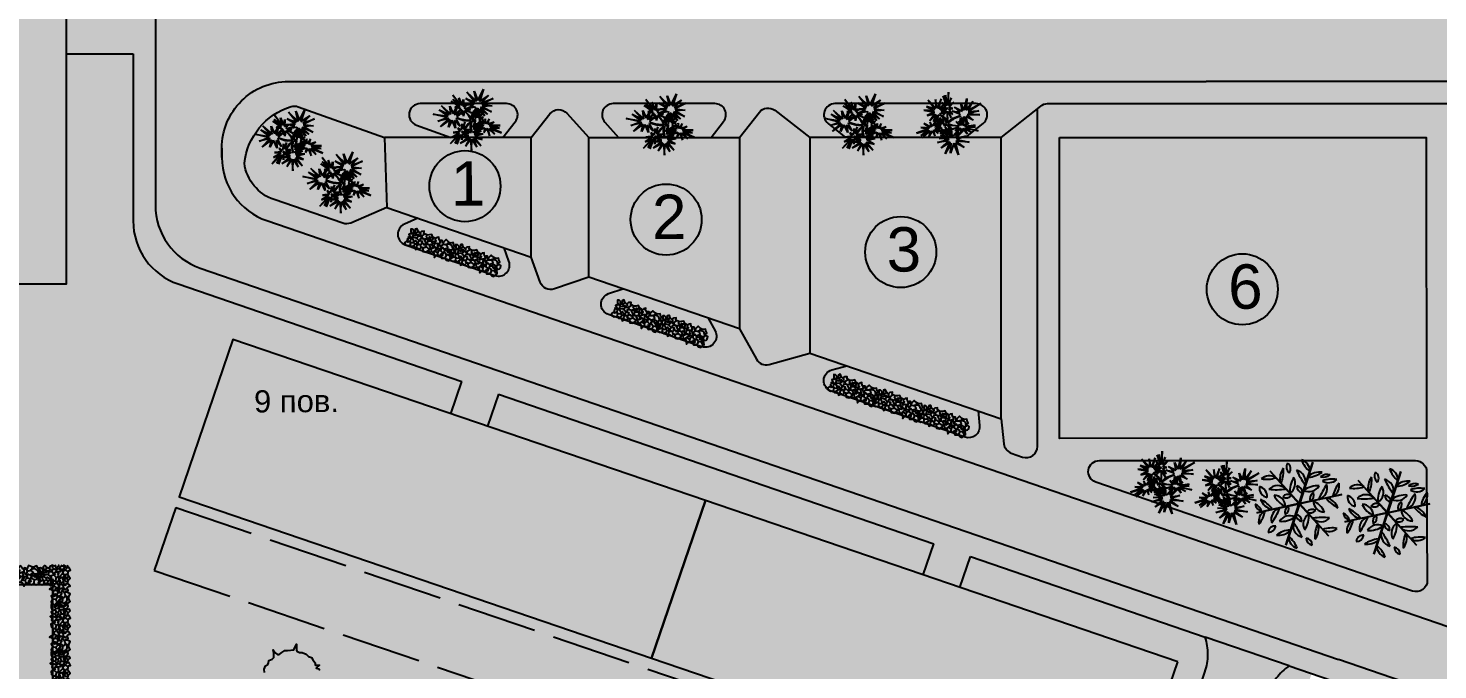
# Model space of a CAD drawing. Header units: millimetres. Extents: x 3866 to 35600, y -8896 to 9491.
# Drawn here: x 33071 to 33134.6, y -6693.5 to -6664.6 of the extents above; entities that cross this region are included whole.
import ezdxf

# ---------------------------------------------------------------- set-up
doc = ezdxf.new("R2010")
doc.units = ezdxf.units.MM
doc.linetypes.add('ACAD_ISO02W100', pattern=[15, 12, -3])
for name, color, linetype in [('A绿-TXT', 252, 'Continuous'), ('Trees', 92, 'Continuous'), ('благоустрый', 7, 'Continuous'), ('будівлі', 7, 'Continuous'), ('ВДМ', 7, 'Continuous'), ('КУЩІ', 108, 'Continuous'), ('майданчики заливка', 7, 'Continuous'), ('інсоляція', 180, 'Continuous')]:
    doc.layers.add(name, color=color, linetype=linetype)
doc.styles.add('ATTR', font='romans.shx', dxfattribs={"width": 0.8, "height": 0.470416})
doc.styles.get("Standard").update_dxf_attribs({"font": 'arial.ttf'})

# ---------------------------------------------------------------- blocks, each defined once
blk = doc.blocks.new('Ground 1')
for points in [[(2.39, 10.76), (0.85, 11.61), (-0.58, 11.47), (-1.35, 10.06), (-1.13, 9.21), (-1.9, 9.21), (-0.69, 6.67), (-2.12, 5.82), (-2.45, 4.84), (-2.23, 3.43), (-0.69, 3), (-0.47, 3.57), (0.3, 2.58), (-0.91, 1.59), (-0.25, 1.17), (0.85, -0.38), (2.39, 0.46), (3.82, 0.32), (5.8, -0.52), (6.46, 0.75), (6.79, 1.73), (6.68, 2.72), (7.34, 2.01), (7.89, 0.89), (8.88, 1.31), (8.99, 1.73), (9.65, 1.31), (10.42, 0.32), (10.64, -0.38), (11.75, 0.32), (12.19, 1.17), (14.17, 0.89), (15.49, -0.38), (16.7, 0.46), (18.13, 1.03), (18.24, 1.03), (20.33, 0.75), (20.66, -0.52), (22.2, 0.18), (22.75, 1.45), (24.29, 0.75), (25.28, -0.38), (25.83, -0.24), (26.38, 0.32), (25.94, 2.01), (28.14, 0.89), (29.13, 1.17), (28.58, 2.72), (27.81, 3.57), (29.13, 4.84), (27.37, 6.25), (28.91, 6.53), (28.36, 6.81), (28.91, 7.94), (28.25, 8.22), (29.68, 10.48), (29.02, 11.61), (27.37, 11.75), (25.28, 10.76), (24.62, 11.61), (22.75, 10.9), (21.76, 12.31), (20.55, 10.9), (19.45, 11.33), (18.46, 9.35), (17.91, 9.35), (16.81, 11.75), (14.94, 11.47), (13.84, 9.91), (13.29, 10.48), (12.63, 10.76), (12.19, 10.34), (11.86, 9.77), (10.09, 10.06), (8.66, 12.59), (8.66, 11.75), (7.23, 10.2), (6.13, 10.76), (5.58, 10.06), (4.37, 11.61)], [(23.41, 9.13), (22, 8.55), (22.22, 7.97), (23.69, 6.88), (24.48, 8.18)], [(8.67, 7.82), (8.95, 6.95), (8.84, 6.08), (9.4, 6.01), (9.8, 6.59), (9.63, 7.46)], [(12.62, 7.75), (11.66, 7.53), (11.83, 6.66), (12.9, 5.94), (14.26, 5.94), (14.32, 6.88)], [(15.5, 3.55), (15.28, 2.39), (16.58, 2.54), (17.14, 3.69), (16.35, 3.26)], [(17.31, 7.53), (16.46, 6.3), (18.95, 3.98), (21.26, 4.78), (21.09, 5.94), (19.63, 5.87), (19.57, 7.17), (18.27, 6.95)], [(23.18, 2.54), (23.01, 3.84), (23.18, 4.49), (23.81, 5.29), (25.39, 5.58), (26.18, 5.51), (26.23, 4.49), (25.89, 3.91), (24.65, 3.84), (24.6, 3.19), (24.09, 2.9), (23.86, 3.55), (23.47, 2.68)]]:
    blk.add_lwpolyline(points, close=True)
for points in [[(-1.05, 9.13), (-0.14, 8.33), (0.2, 7.39), (0.53, 7.32), (0.99, 8.26), (2.17, 8.47), (2.34, 10.07), (2.4, 10.79)], [(5.56, 9.99), (5.67, 9.13), (4.88, 8.98), (4.54, 9.7), (4.15, 9.34), (5, 8.4), (4.26, 7.97), (4.09, 7.17)], [(6.47, 7.24), (7.14, 7.53), (7.76, 8.11), (7.88, 8.84), (7.65, 10.14), (7.54, 10.43)], [(7.88, 9.13), (9.57, 8.76), (9.8, 8.11), (9.29, 7.6)], [(10.48, 9.99), (10.31, 8.98), (9.74, 8.4)], [(11.89, 9.7), (12.57, 8.4), (12.96, 8.26), (13.81, 8.62), (13.86, 9.92)], [(13.81, 8.91), (15.84, 8.18), (17.65, 9.92)], [(18.67, 9.63), (19.68, 8.84), (19.63, 8.18), (18.95, 7.17)], [(21.04, 11.44), (21.66, 9.78), (20.81, 8.26), (19.63, 8.18)], [(23.01, 8.91), (23.41, 9.92), (23.92, 10.5), (23.75, 11.3)], [(25.61, 10.94), (26.01, 9.63), (25.61, 8.91), (24.2, 8.47)], [(25.89, 9.27), (26.74, 8.47), (26.91, 7.6), (26.63, 6.66)], [(26.52, 8.69), (27.82, 9.49), (28.61, 8.91)], [(-0.71, 6.66), (-0.59, 5.94), (0.14, 5.43), (-0.03, 4.93), (0.31, 4.35), (-0.48, 3.55)], [(0.2, 7.39), (0.14, 6.88), (-0.26, 7.03), (-0.59, 6.37)], [(0.37, 2.54), (0.87, 1.96), (1.61, 1.52), (3.02, 1.52), (4.6, 2.25), (3.19, 3.55), (3.13, 4.64), (2.12, 4.49), (0.48, 4.64), (0.08, 4.78)], [(0.14, 6.81), (0.65, 6.52), (1.38, 6.37), (1.04, 6.01), (0.99, 5.29), (0.37, 5.58), (0.14, 5.51)], [(1.04, 6.45), (1.61, 6.74), (1.95, 6.45), (1.95, 6.01), (2.34, 5.58), (2.96, 5.94), (4.15, 6.3), (4.32, 7.03), (3.36, 7.6), (2.23, 8.62)], [(2.68, 0.44), (3.75, 1.16), (3.87, 1.88)], [(3.47, 6.08), (3.98, 5.43), (4.04, 4.78), (3.19, 3.98)], [(4.04, 5.22), (4.77, 5.51), (5.79, 5.22), (5.79, 4.93), (6.3, 5.29), (7.2, 4.64)], [(4.6, 8.11), (6.41, 7.32), (6.69, 5.07)], [(4.6, 2.25), (5.11, 2.68), (6.01, 2.9), (6.63, 2.75)], [(6.35, 2.83), (6.97, 3.62), (7.43, 5.14), (7.82, 4.49), (8.84, 3.69), (8.95, 3.12), (8.56, 3.12), (8.67, 2.39), (9.01, 1.74)], [(6.58, 6.52), (7.88, 6.52), (8.78, 7.32)], [(9.12, 6.01), (8.95, 5.51), (9.35, 4.78), (9.57, 3.69)], [(8.95, 3.48), (10.08, 3.77), (11.04, 4.35), (11.49, 3.41), (11.32, 2.39), (11.77, 2.75), (12.4, 1.16), (12.4, 1.23)], [(9.8, 6.52), (10.7, 6.45), (11.61, 5.94), (11.77, 5.07), (11.72, 4.35), (11.15, 4.2)], [(11.72, 7.17), (11.21, 7.03), (11.04, 6.3)], [(11.38, 3.77), (12.85, 3.62), (13.69, 4.06), (14.2, 2.97), (13.58, 2.39), (13.81, 1.02)], [(13.3, 5.87), (12.96, 5.14), (13.41, 4.06)], [(13.41, 8.4), (13.53, 7.89), (13.13, 7.53)], [(13.92, 3.62), (15.84, 4.49), (16.74, 3.62)], [(14.32, 6.52), (15.5, 6.52), (16.24, 4.93), (16.07, 4.35), (16.01, 4.35)], [(16.01, 2.39), (16.24, 1.59), (14.54, 1.38), (14.65, 0.51)], [(16.29, 8.62), (16.58, 7.53), (15.73, 6.16)], [(16.29, 7.1), (16.8, 6.95)], [(18.44, 4.42), (18.16, 3.55), (16.91, 2.97)], [(16.97, 2.97), (18.21, 2.03), (18.21, 1.09)], [(20.02, 4.27), (20.92, 2.61), (19.51, 0.87)], [(20.59, 3.41), (22.22, 3.41), (22.45, 2.61), (22, 2.1), (22.56, 1.16)], [(21.15, 8.76), (21.77, 7.17), (21.15, 5.58)], [(21.49, 6.37), (23.07, 5.51), (23.41, 4.85)], [(22.05, 8.33), (21.55, 7.97)], [(22.34, 3.19), (23.07, 3.55)], [(24.48, 3.04), (25.05, 1.96), (24.14, 0.87)], [(24.26, 7.68), (26.01, 6.16)], [(24.82, 2.54), (26.52, 2.75), (26.86, 1.67)], [(25.61, 5.65), (26.35, 6.52), (27.82, 6.81), (28.04, 6.52)], [(26.06, 2.75), (26.35, 3.26), (27.93, 4.06), (28.27, 4.06)], [(26.18, 4.27), (27.02, 3.69)]]:
    blk.add_lwpolyline(points)
at = {"style": 'ATTR', "width": 0.8, "flags": 9}
blk.add_attdef('ESTCODE', (0, 0), '', height=0.0000643, dxfattribs=at)
blk = doc.blocks.new('A$C132D0777')
at = {"layer": 'A绿-TXT', "color": 94}
for p, q in [((1118, 1145), (1461, 2182)), ((1121, 1132), (1461, 2182)), ((1461, 2182), (1132, 1142)), ((1121, 1132), (382, 1952)), ((1107, 1136), (382, 1952)), ((382, 1952), (1118, 1145)), ((41, 902), (1107, 1136)), ((1121, 1132), (41, 902)), ((1111, 1122), (41, 902)), ((1121, 1132), (780, 82)), ((780, 82), (1111, 1122)), ((1123, 1118), (780, 82)), ((1121, 1132), (2200, 1362)), ((1121, 1132), (1860, 312)), ((1860, 312), (1123, 1118)), ((1132, 1142), (2200, 1362)), ((2200, 1362), (1135, 1128)), ((1135, 1128), (1860, 312))]:
    blk.add_line(p, q, dxfattribs=at)
for centre, radius, start, end in [((995, 2065), 201, 151.7015, 229.7406), ((729, 2015), 171, 322.8639, 58.5782), ((1082, 1951), 310, 359.75, 72.0497), ((1867, 2502), 736, 200.3878, 229.0632), ((365, 1530), 310, 59.75, 132.0497), ((281, 2485), 736, 260.3878, 289.0632), ((1092, 1758), 464, 143.3521, 190.9965), ((-77, 1964), 800, 338.197, 5.0866), ((1467, 1458), 588, 145.1527, 185.9348), ((721, 1650), 300, 302.4729, 28.6145), ((975, 1681), 309, 347.2702, 75.7188), ((2666, 2693), 1765, 203.8113, 217.5003), ((1648, 1470), 464, 83.3521, 130.9965), ((1242, 2586), 800, 278.197, 305.0866), ((1828, 1611), 262, 72.2233, 129.8114), ((1732, 2102), 298, 256.0238, 306.0109), ((353, 1530), 245, 170.709, 259.1064), ((18, 1296), 289, 358.6571, 71.1583), ((573, 1281), 309, 47.2702, 135.7188), ((542, 3251), 1765, 263.8113, 277.5003), ((1225, 1571), 167, 176.5427, 264.4723), ((1027, 1402), 182, 0.9077, 80.1073), ((1576, 995), 588, 85.1527, 125.9348), ((1370, 1738), 300, 242.4729, 328.6145), ((3245, 574), 1765, 143.8113, 157.5003), ((1524, 1532), 309, 287.2702, 15.7188), ((1949, 1018), 736, 80.3878, 109.0632), ((1865, 1973), 310, 239.75, 312.0497), ((2697, 1180), 736, 140.3878, 169.0632), ((1827, 1584), 310, 299.75, 12.0497), ((256, 1174), 262, 192.2233, 249.8114), ((-121, 846), 298, 16.0238, 66.0109), ((-199, 510), 800, 38.197, 65.0866), ((564, 1420), 464, 203.3521, 250.9965), ((472, 1045), 300, 2.4729, 88.6145), ((1012, 1595), 588, 205.1527, 245.9348), ((840, 1186), 182, 60.9077, 140.1073), ((793, 1442), 167, 236.5427, 324.4723), ((1553, 1261), 167, 116.5427, 204.4723), ((1308, 1348), 182, 300.9077, 20.1073), ((1770, 1219), 300, 182.4729, 268.6145), ((1230, 669), 588, 25.1527, 65.9348), ((2440, 1754), 800, 218.197, 245.0866), ((1677, 844), 464, 23.3521, 70.9965), ((398, 677), 310, 119.75, 192.0497), ((-471, 1081), 736, 320.3878, 349.0632), ((718, 732), 309, 107.2702, 195.7188), ((-1004, 1690), 1765, 323.8113, 337.5003), ((872, 526), 300, 62.4729, 148.6145), ((665, 1269), 588, 265.1527, 305.9348), ((934, 916), 182, 120.9077, 200.1073), ((688, 1003), 167, 296.5427, 24.4723), ((1016, 693), 167, 356.5427, 84.4723), ((1214, 862), 182, 180.9077, 260.1073), ((1521, 614), 300, 122.4729, 208.6145), ((774, 806), 588, 325.1527, 5.9348), ((1449, 822), 167, 56.5427, 144.4723), ((1401, 1078), 182, 240.9077, 320.1073), ((1669, 983), 309, 227.2702, 315.7188), ((1700, -987), 1765, 83.8113, 97.5003), ((503, 394), 171, 82.8639, 178.5782), ((326, 600), 201, 271.7015, 349.7406), ((1000, -321), 800, 98.197, 125.0866), ((593, 794), 464, 263.3521, 310.9965), ((1266, 583), 309, 167.2702, 255.7188), ((-425, -429), 1765, 23.8113, 37.5003), ((2319, 300), 800, 158.197, 185.0866), ((1150, 506), 464, 323.3521, 10.9965), ((1961, -221), 736, 80.3878, 109.0632), ((1877, 734), 310, 239.75, 312.0497), ((1159, 295), 310, 179.75, 252.0497), ((374, -256), 736, 20.3878, 49.0632), ((1476, 259), 182, 180.9077, 260.1073), ((1278, 89), 167, 356.5427, 84.4723)]:
    blk.add_arc(centre, radius, start, end, dxfattribs=at)
blk = doc.blocks.new('ц1')
at = {"layer": 'Trees'}
for p, q in [((-19, 497), (-3, 812)), ((-3, 812), (-2, 495)), ((-2, 495), (67, 725)), ((67, 725), (21, 480)), ((-839, 577), (-532, 356)), ((-521, 388), (-839, 577)), ((-808, 393), (-536, 304)), ((-532, 356), (-808, 393)), ((-635, 625), (-521, 388)), ((-480, 384), (-635, 625)), ((-484, 677), (-480, 384)), ((-434, 381), (-484, 677)), ((-336, 547), (-434, 381)), ((-390, 356), (-336, 547)), ((-186, 437), (-390, 356)), ((-338, 320), (-186, 437)), ((-155, 565), (-30, 463)), ((-43, 426), (-155, 565)), ((-145, 404), (-43, 426)), ((-46, 382), (-145, 404)), ((-144, 248), (-46, 382)), ((-86, 667), (-19, 497)), ((-30, 463), (-86, 667)), ((150, 309), (-15, 400)), ((-15, 400), (184, 345)), ((21, 480), (122, 710)), ((149, 388), (27, 371)), ((27, 371), (117, 293)), ((122, 710), (30, 455)), ((30, 455), (135, 539)), ((135, 539), (40, 409)), ((40, 409), (149, 388)), ((184, 345), (80, 507)), ((80, 507), (215, 369)), ((167, 632), (252, 376)), ((215, 369), (167, 632)), ((252, 376), (312, 598)), ((312, 598), (286, 382)), ((286, 382), (500, 571)), ((500, 571), (306, 355)), ((306, 355), (530, 408)), ((530, 408), (325, 310)), ((-536, 304), (-834, 285)), ((-834, 285), (-518, 271)), ((-739, 24), (-495, -35)), ((-471, -22), (-739, 24)), ((-518, 271), (-679, 142)), ((-679, 142), (-482, 221)), ((-428, -4), (-572, 67)), ((-572, 67), (-471, -22)), ((-482, 221), (-544, 13)), ((-544, 13), (-435, 217)), ((-435, 217), (-428, 3)), ((-428, 3), (-403, 196)), ((-426, 107), (-428, -4)), ((-388, -10), (-426, 107)), ((-403, 196), (-340, -5)), ((-327, 92), (-388, -10)), ((-363, 192), (-349, 225)), ((-340, -5), (-363, 192)), ((-356, -5), (-327, 92)), ((-252, 81), (-356, -5)), ((-349, 225), (-266, 187)), ((-342, 242), (-330, 273)), ((-253, 203), (-342, 242)), ((-130, 334), (-338, 320)), ((-330, 273), (-130, 334)), ((-321, -10), (-252, 81)), ((-266, 187), (-189, 144)), ((-165, 160), (-253, 203)), ((-189, 144), (-158, 120)), ((-113, 117), (-165, 160)), ((-158, 120), (-121, 93)), ((-47, 329), (-144, 248)), ((-121, 93), (-85, 61)), ((-117, 168), (-47, 329)), ((-29, 306), (-117, 168)), ((-74, 76), (-113, 117)), ((-44, 13), (-109, -5)), ((-85, 61), (-60, 30)), ((-50, 48), (-74, 76)), ((-60, 30), (-44, 13)), ((-24, 27), (-50, 48)), ((-32, 306), (150, 309)), ((158, 268), (-32, 306)), ((-31, 140), (-23, 222)), ((-29, 74), (-31, 140)), ((-12, 306), (-29, 306)), ((-24, 27), (-29, 74)), ((-23, 222), (-12, 306)), ((-12, 227), (-17, 151)), ((-17, 151), (-16, 95)), ((-16, 95), (-13, 61)), ((-13, 61), (14, 110)), ((-2, 306), (-12, 227)), ((44, 105), (-11, 14)), ((0, 0), (-11, 14)), ((16, 305), (-2, 306)), ((18, -22), (0, 0)), ((14, 110), (53, 158)), ((94, 221), (16, 305)), ((27, 339), (94, 221)), ((117, 293), (27, 339)), ((77, 144), (44, 105)), ((53, 158), (114, 201)), ((111, 128), (60, -29)), ((129, 188), (77, 144)), ((177, 152), (91, -7)), ((91, -7), (111, 128)), ((113, -19), (177, 152)), ((243, 121), (113, -19)), ((114, 201), (178, 241)), ((127, -33), (243, 121)), ((323, 103), (127, -33)), ((128, -58), (323, 103)), ((189, 227), (129, 188)), ((178, 241), (158, 268)), ((175, 63), (295, -71)), ((267, -84), (175, 63)), ((210, 200), (189, 227)), ((251, 26), (210, 200)), ((244, 206), (251, 26)), ((324, 39), (244, 206)), ((262, 69), (346, -89)), ((295, -71), (262, 69)), ((420, 56), (265, 227)), ((265, 227), (324, 39)), ((304, 234), (420, 56)), ((496, 179), (304, 234)), ((585, 316), (319, 280)), ((319, 280), (496, 179)), ((325, 310), (585, 316)), ((346, -89), (410, 19)), ((410, 19), (386, -107)), ((-505, -61), (-818, -116)), ((-818, -116), (-504, -78)), ((-744, -32), (-505, -61)), ((-495, -35), (-744, -32)), ((-504, -78), (-660, -173)), ((-660, -173), (-469, -83)), ((-469, -83), (-548, -223)), ((-548, -223), (-430, -89)), ((-522, -277), (-290, -374)), ((-279, -332), (-522, -277)), ((-452, -135), (-279, -332)), ((-257, -283), (-452, -135)), ((-430, -89), (-390, -185)), ((-390, -185), (-387, -85)), ((-387, -85), (-237, -157)), ((-353, -83), (-257, -283)), ((-205, -276), (-353, -83)), ((-333, -76), (-163, -117)), ((-237, -157), (-333, -76)), ((-319, -28), (-321, -10)), ((-239, -24), (-319, -28)), ((-317, -37), (-233, -33)), ((-315, -55), (-317, -37)), ((-163, -117), (-315, -55)), ((-164, -16), (-239, -24)), ((-233, -33), (-150, -28)), ((-163, -289), (-205, -276)), ((-109, -5), (-164, -16)), ((-153, -204), (-163, -289)), ((-137, -122), (-153, -204)), ((-150, -28), (-85, -14)), ((-141, -296), (-129, -216)), ((-98, -309), (-141, -296)), ((-104, -63), (-137, -122)), ((-129, -216), (-109, -144)), ((5, -94), (-126, -191)), ((5, -117), (-126, -241)), ((-126, -191), (5, -117)), ((-126, -241), (18, -124)), ((18, -124), (-124, -306)), ((-124, -306), (18, -151)), ((-109, -144), (-82, -93)), ((-53, -5), (-104, -63)), ((124, -291), (-98, -309)), ((-86, -348), (124, -291)), ((149, -375), (-86, -348)), ((-85, -14), (-53, -5)), ((-82, -93), (-23, -19)), ((-45, -317), (50, -146)), ((18, -151), (-45, -317)), ((-23, -19), (3, -35)), ((46, -9), (0, 0)), ((3, -35), (27, -68)), ((27, -68), (5, -94)), ((39, -54), (18, -22)), ((18, -22), (58, -31)), ((60, -29), (39, -54)), ((44, -332), (71, -138)), ((50, -146), (44, -332)), ((46, -9), (65, -14)), ((71, -138), (117, -255)), ((117, -255), (106, -107)), ((106, -107), (240, -171)), ((281, -19), (128, -58)), ((128, -82), (281, -19)), ((240, -171), (128, -82)), ((131, -200), (245, -136)), ((272, -160), (131, -200)), ((183, -79), (160, -69)), ((178, -61), (258, -105)), ((254, -116), (183, -79)), ((189, -251), (272, -160)), ((302, -171), (189, -251)), ((245, -136), (254, -116)), ((258, -105), (267, -84)), ((265, -319), (302, -171)), ((333, -199), (265, -319)), ((413, -351), (333, -199)), ((582, -391), (381, -202)), ((381, -202), (413, -351)), ((386, -107), (568, -22)), ((621, -333), (409, -200)), ((409, -200), (582, -391)), ((568, -22), (416, -134)), ((416, -134), (633, -135)), ((433, -177), (621, -333)), ((734, -280), (433, -177)), ((633, -135), (442, -157)), ((442, -157), (734, -280)), ((-290, -374), (-616, -417)), ((-616, -417), (-276, -418)), ((-276, -418), (-497, -562)), ((-497, -562), (-265, -457)), ((-265, -457), (-362, -758)), ((-362, -758), (-223, -468)), ((-223, -468), (-159, -731)), ((-161, -473), (-23, -759)), ((-159, -731), (-161, -473)), ((-129, -456), (85, -613)), ((-23, -759), (-129, -456)), ((-99, -378), (149, -375)), ((183, -486), (-99, -378)), ((-85, -423), (183, -486)), ((85, -613), (-85, -423))]:
    blk.add_line(p, q, dxfattribs=at)

msp = doc.modelspace()

# ---------------------------------------------------------------- hatches: boundary and pattern name
at = {"layer": 'будівлі', "transparency": 33554569}
h = msp.add_hatch(color=40, dxfattribs=at)
h.dxf.hatch_style = 1
h.paths.add_polyline_path([(33110.262, -6653.622), (33087.762, -6653.622), (33087.762, -6661.122), (33110.262, -6661.122)])
h.paths.add_polyline_path([(33132.762, -6653.622), (33110.262, -6653.622), (33110.262, -6661.122), (33132.762, -6661.122)])
h.paths.add_polyline_path([(33072.762, -6653.622), (33065.262, -6653.622), (33065.262, -6676.122), (33072.762, -6676.122)])
h.paths.add_polyline_path([(33101.557, -6685.888), (33080.262, -6678.622), (33077.84, -6685.721), (33099.135, -6692.986)])
h.paths.add_polyline_path([(33101.557, -6685.888), (33099.135, -6692.986), (33120.43, -6700.252), (33122.851, -6693.153)])
h.paths.add_polyline_path([(33086.257, -6714.365), (33082.934, -6721.089), (33103.107, -6731.055), (33106.429, -6724.331)])
h.paths.add_polyline_path([(33086.257, -6714.365), (33066.084, -6704.398), (33062.762, -6711.122), (33082.934, -6721.089)])
h.paths.add_polyline_path([(33090.216, -6656.17), (33094.545, -6656.147), (33094.534, -6654.087), (33090.205, -6654.11)], flags=24)
h.paths.add_polyline_path([(33066.471, -6655.835), (33070.8, -6655.812), (33070.789, -6653.751), (33066.46, -6653.774)], flags=24)
h.paths.add_polyline_path([(33080.908, -6682.468), (33085.237, -6682.445), (33085.226, -6680.385), (33080.897, -6680.408)], flags=24)
h.paths.add_polyline_path([(33066.197, -6708.434), (33070.526, -6708.411), (33070.515, -6706.35), (33066.186, -6706.373)], flags=24)
at = {"layer": 'ВДМ', "transparency": 33554585}
h = msp.add_hatch(color=8, dxfattribs=at)
h.dxf.hatch_style = 1
h.paths.add_polyline_path([(33082.762, -6663.997, -0.414214), (33079.762, -6660.997), (33079.762, -6650.622, -0.414214), (33082.762, -6647.622), (33073.762, -6647.622, -0.414214), (33076.762, -6650.622), (33076.762, -6663.997), (33076.762, -6672.572, 0.15619), (33077.32, -6674.315), (33080.32, -6672.174, -0.156217), (33079.762, -6670.431), (33079.762, -6669.997, -0.414214), (33082.762, -6666.997)])
h = msp.add_hatch(color=9, dxfattribs=at)
h.dxf.hatch_style = 1
h.paths.add_polyline_path([(33076.762, -6663.997), (33075.762, -6663.997), (33072.762, -6663.997), (33072.762, -6665.747), (33075.762, -6665.747), (33075.762, -6673.286, 0.320249), (33077.787, -6676.123), (33090.575, -6680.519), (33090.081, -6681.973), (33091.741, -6682.539), (33092.235, -6681.09), (33111.855, -6687.833), (33111.376, -6689.238), (33113.032, -6689.803), (33113.51, -6688.402), (33113.835, -6687.457), (33078.787, -6675.409, -0.320249), (33076.762, -6672.572)])
h = msp.add_hatch(color=8, dxfattribs=at)
h.dxf.hatch_style = 1
h.paths.add_polyline_path([(33136.847, -6663.997), (33131.063, -6663.997), (33122.387, -6663.997), (33082.762, -6663.997), (33082.762, -6666.997), (33124.137, -6666.997), (33136.847, -6666.997)])
h = msp.add_hatch(color=9, dxfattribs=at)
h.dxf.hatch_style = 1
h.paths.add_polyline_path([(33159.494, -6693.7), (33159.494, -6681.898), (33159.494, -6670.497, 0.198912), (33157.297, -6665.194), (33156.297, -6666.194, -0.198912), (33158.494, -6671.497), (33158.494, -6692.299, -0.514865), (33148.556, -6699.391), (33130.096, -6693.046), (33113.835, -6687.457), (33113.51, -6688.402), (33124.092, -6692.04), (33127.88, -6693.342), (33135.35, -6695.909), (33150.149, -6700.969, 0.48903)])
at = {"layer": 'ВДМ', "true_color": 0x139b48, "transparency": 33554585}
h = msp.add_hatch(color=114, dxfattribs=at)
h.dxf.hatch_style = 1
h.paths.add_polyline_path([(33080.262, -6678.622), (33090.081, -6681.973), (33090.575, -6680.519), (33077.787, -6676.123, -0.320249), (33075.762, -6673.286), (33075.762, -6665.747), (33072.762, -6665.747), (33072.762, -6676.122), (33065.262, -6676.122), (33060.262, -6676.122), (33060.262, -6695.076, 0.414214), (33063.262, -6698.076), (33063.74, -6698.076, 0.050382), (33063.766, -6697.826), (33063.766, -6689.68), (33072.145, -6689.68), (33072.145, -6699.026), (33078.709, -6702.27), (33080.408, -6703.11), (33082.448, -6698.984), (33080.771, -6698.15, -1.802326), (33084.562, -6700.036), (33082.895, -6699.206), (33080.856, -6703.332), (33085.513, -6705.633), (33086.734, -6703.161), (33090.346, -6704.937), (33089.12, -6707.416), (33092.316, -6708.996, 0.173141), (33092.65, -6709.035), (33096.548, -6708.136, 0.226063), (33096.884, -6707.869), (33098.369, -6704.833), (33098.58, -6704.401), (33095.09, -6702.695), (33097.199, -6698.383), (33100.688, -6700.089), (33111.24, -6705.25), (33106.292, -6715.345, 0.413327), (33106.519, -6716.014), (33107.795, -6716.644, 0.414214), (33108.465, -6716.417), (33115.297, -6702.584), (33115.415, -6702.239), (33076.71, -6689.033), (33077.679, -6686.194), (33119.12, -6700.382, 0.414214), (33122.295, -6698.826), (33124.078, -6693.618, 0.161962), (33124.092, -6692.04), (33113.51, -6688.402), (33113.032, -6689.803), (33122.851, -6693.153), (33120.43, -6700.252), (33099.135, -6692.986), (33077.84, -6685.721)])
at = {"layer": 'ВДМ', "transparency": 33554585}
h = msp.add_hatch(color=9, dxfattribs=at)
h.dxf.hatch_style = 1
h.paths.add_polyline_path([(33147.994, -6666.997), (33124.137, -6666.997), (33082.762, -6666.997, 0.414214), (33079.762, -6669.997), (33079.762, -6670.431, 0.320249), (33081.787, -6673.268), (33145.556, -6695.188, 0.514865), (33155.494, -6688.095), (33155.494, -6674.497, 0.414214)])
h.paths.add_polyline_path([(33116.675, -6668.106, -0.169211), (33116.986, -6667.997), (33124.137, -6667.997), (33146.994, -6667.997, -0.414214), (33154.494, -6675.497), (33154.494, -6686.694, -0.514865), (33144.556, -6693.787), (33136.939, -6691.169, -0.846791), (33137.102, -6690.196), (33152.968, -6690.196), (33152.968, -6674.628), (33135.431, -6674.628), (33135.431, -6667.997), (33124.137, -6667.997), (33116.986, -6667.997, 0.169211), (33116.675, -6668.106), (33116.525, -6668.225), (33116.525, -6683.451, -0.514865), (33115.862, -6683.924), (33115.35, -6683.748, -0.29145), (33115.015, -6683.327), (33114.897, -6682.205), (33113.853, -6681.846), (33113.923, -6682.505, -0.548647), (33113.263, -6683.03), (33107.23, -6680.957, -0.735831), (33107.258, -6680.002), (33107.937, -6679.812), (33106.272, -6679.24), (33104.427, -6679.756, -0.34694), (33103.856, -6679.518), (33103.092, -6678.147), (33101.677, -6677.661), (33101.997, -6678.236, -0.687783), (33101.398, -6678.952), (33097.191, -6677.506, -0.712901), (33097.19, -6676.561), (33097.831, -6676.339), (33096.297, -6675.811), (33094.75, -6676.347, -0.408718), (33094.117, -6676.047), (33093.703, -6674.92), (33092.484, -6674.501), (33092.704, -6675.101, -0.631788), (33092.073, -6675.747), (33088.028, -6674.356, -0.685191), (33087.993, -6673.425), (33088.596, -6673.164), (33087.191, -6672.681), (33085.58, -6673.377, -0.186809), (33085.219, -6673.391), (33082.112, -6672.323, -0.285442), (33080.778, -6670.686, -0.301364), (33082.887, -6668.128, -0.160637), (33083.201, -6668.135), (33087.09, -6669.516), (33089.726, -6669.516), (33090.078, -6669.516), (33088.536, -6668.969, -0.842438), (33088.704, -6667.997), (33092.597, -6667.997, -0.629154), (33092.987, -6668.81), (33092.422, -6669.516), (33093.703, -6669.516), (33094.553, -6668.455, -0.46148), (33095.314, -6668.432), (33096.297, -6669.516), (33097.647, -6669.516), (33097.028, -6668.833, -0.650683), (33097.398, -6667.997), (33101.986, -6667.997, -0.627399), (33102.378, -6668.808), (33101.816, -6669.516), (33103.092, -6669.516), (33103.991, -6668.383, -0.409839), (33104.687, -6668.298), (33106.272, -6669.516), (33107.881, -6669.516), (33107.091, -6668.889, -0.710555), (33107.401, -6667.997), (33113.767, -6667.997, -0.710555), (33114.078, -6668.889), (33113.287, -6669.516), (33114.897, -6669.516)], flags=16)
h.paths.add_polyline_path([(33117.525, -6669.516), (33134.054, -6669.516), (33134.068, -6683.078), (33117.525, -6683.094)], flags=16)
h.paths.add_polyline_path([(33119.322, -6684.084), (33133.571, -6684.084, -0.412235), (33134.071, -6684.581), (33134.104, -6689.49, -0.517005), (33133.442, -6689.966), (33119.159, -6685.057, -0.846791)], flags=16)
h.paths.add_polyline_path([(33135.431, -6675.628), (33151.961, -6675.628), (33151.975, -6689.19), (33135.431, -6689.206)], flags=16)
at = {"layer": 'ВДМ', "true_color": 0x139b48, "transparency": 33554585}
h = msp.add_hatch(color=114, dxfattribs=at)
h.dxf.hatch_style = 1
h.paths.add_polyline_path([(33113.767, -6667.997), (33107.401, -6667.997, 0.710555), (33107.091, -6668.889), (33107.881, -6669.516), (33113.287, -6669.516), (33114.078, -6668.889, 0.710555)])
h.paths.add_polyline_path([(33101.986, -6667.997), (33097.398, -6667.997, 0.650683), (33097.028, -6668.833), (33097.647, -6669.516), (33101.816, -6669.516), (33102.378, -6668.808, 0.627399)])
h.paths.add_polyline_path([(33092.597, -6667.997), (33088.704, -6667.997, 0.842438), (33088.536, -6668.969), (33090.078, -6669.516), (33092.422, -6669.516), (33092.987, -6668.81, 0.629154)])
h.paths.add_polyline_path([(33089.675, -6673.535), (33088.596, -6673.164), (33087.993, -6673.425, 0.685191), (33088.028, -6674.356), (33092.073, -6675.747, 0.631788), (33092.704, -6675.101), (33092.484, -6674.501)])
h.paths.add_polyline_path([(33087.09, -6669.516), (33083.201, -6668.135, 0.160637), (33082.887, -6668.128, 0.301364), (33080.778, -6670.686, 0.285442), (33082.112, -6672.323), (33085.219, -6673.391, 0.186809), (33085.58, -6673.377), (33087.191, -6672.681)])
h.paths.add_polyline_path([(33096.297, -6669.516), (33095.314, -6668.432, 0.46148), (33094.553, -6668.455), (33093.703, -6669.516), (33093.703, -6673.928), (33093.703, -6674.92), (33094.117, -6676.047, 0.408718), (33094.75, -6676.347), (33096.297, -6675.811)])
h = msp.add_hatch(color=114, dxfattribs=at)
h.dxf.hatch_style = 1
h.paths.add_polyline_path([(33134.071, -6684.581, 0.412235), (33133.571, -6684.084), (33119.322, -6684.084, 0.846791), (33119.159, -6685.057), (33133.442, -6689.966, 0.517005), (33134.104, -6689.49)])
h.paths.add_polyline_path([(33146.994, -6667.997), (33135.431, -6667.997), (33135.431, -6674.628), (33152.968, -6674.628), (33152.968, -6690.196), (33137.102, -6690.196, 0.846791), (33136.939, -6691.169), (33144.556, -6693.787, 0.514865), (33154.494, -6686.694), (33154.494, -6675.497, 0.414214)])
h = msp.add_hatch(color=114, dxfattribs=at)
h.dxf.hatch_style = 1
h.paths.add_polyline_path([(33106.272, -6669.516), (33104.687, -6668.298, 0.409839), (33103.991, -6668.383), (33103.092, -6669.516), (33103.092, -6678.147), (33103.856, -6679.518, 0.34694), (33104.427, -6679.756), (33106.272, -6679.24)])
h.paths.add_polyline_path([(33101.677, -6677.661), (33097.831, -6676.339), (33097.19, -6676.561, 0.712901), (33097.191, -6677.506), (33101.398, -6678.952, 0.687783), (33101.997, -6678.236)])
h.paths.add_polyline_path([(33116.525, -6668.225), (33114.897, -6669.516), (33114.897, -6682.205), (33115.015, -6683.327, 0.29145), (33115.35, -6683.748), (33115.862, -6683.924, 0.514865), (33116.525, -6683.451)])
h.paths.add_polyline_path([(33107.937, -6679.812), (33107.258, -6680.002, 0.735831), (33107.23, -6680.957), (33113.263, -6683.03, 0.548647), (33113.923, -6682.505), (33113.853, -6681.846)])
at = {"layer": 'ВДМ', "transparency": 33554585}
h = msp.add_hatch(color=8, dxfattribs=at)
h.dxf.hatch_style = 1
h.paths.add_polyline_path([(33158.494, -6692.299), (33158.494, -6688.368), (33155.489, -6688.368, -0.503395), (33145.556, -6695.188), (33144.581, -6698.025), (33148.556, -6699.391, 0.514865)])
h.paths.add_polyline_path([(33081.787, -6673.268, -0.156217), (33080.32, -6672.174), (33077.32, -6674.315, 0.156244), (33078.787, -6675.409), (33130.096, -6693.046), (33144.581, -6698.025), (33145.556, -6695.188)])
at = {"layer": 'ВДМ', "true_color": 0x139b48, "transparency": 33554585}
h = msp.add_hatch(color=114, dxfattribs=at)
h.dxf.hatch_style = 1
h.paths.add_polyline_path([(33092.235, -6681.09), (33091.741, -6682.539), (33101.557, -6685.888), (33111.376, -6689.238), (33111.855, -6687.833)])
h = msp.add_hatch(color=114, dxfattribs=at)
h.dxf.hatch_style = 1
h.paths.add_polyline_path([(33126.918, -6694.603, -0.162862), (33127.88, -6693.342), (33124.092, -6692.04, -0.161962), (33124.078, -6693.618), (33122.295, -6698.826, -0.414214), (33119.12, -6700.382), (33077.679, -6686.194), (33076.71, -6689.033), (33121.019, -6704.151, 0.414214), (33124.192, -6702.592)])
at = {"layer": 'ВДМ', "transparency": 33554585}
h = msp.add_hatch(color=8, dxfattribs=at)
h.dxf.hatch_style = 1
h.paths.add_polyline_path([(33077.673, -6702.874), (33072.841, -6700.485, -0.285316), (33072.145, -6699.365), (33072.145, -6689.68), (33063.766, -6689.68), (33063.766, -6697.826, -0.414214), (33062.516, -6699.076), (33062.262, -6699.076, -0.414214), (33059.262, -6696.076), (33059.262, -6705.076, -0.414214), (33062.262, -6702.076), (33068.588, -6702.076, -0.115275), (33069.918, -6702.387), (33076.936, -6705.856), (33090.487, -6712.554), (33091.817, -6709.864)])
h.paths.add_polyline_path([(33070.395, -6694.218), (33065.516, -6694.218), (33065.516, -6693.951), (33065.516, -6691.43), (33070.395, -6691.43)], flags=16)
at = {"layer": 'ВДМ', "true_color": 0x139b48, "transparency": 33554585}
h = msp.add_hatch(color=114, dxfattribs=at)
h.dxf.hatch_style = 1
h.paths.add_polyline_path([(33168.196, -6693.7), (33159.494, -6693.7, -0.48903), (33150.149, -6700.969), (33147.997, -6707.053), (33133.2, -6701.986), (33135.35, -6695.909), (33133.505, -6695.275), (33131.917, -6699.89), (33129.61, -6699.096), (33127.303, -6698.304), (33128.89, -6693.689), (33127.88, -6693.342, 0.162862), (33126.918, -6694.603), (33124.192, -6702.592, -0.414214), (33121.019, -6704.151), (33115.415, -6702.239), (33115.297, -6702.584), (33116.195, -6703.024), (33128.587, -6709.098), (33129.485, -6709.538), (33123.731, -6721.277), (33123.291, -6722.175), (33123.291, -6737.258), (33168.196, -6737.258)])
at = {"layer": 'майданчики заливка', "transparency": 33554585}
h = msp.add_hatch(color=182, dxfattribs=at)
h.dxf.hatch_style = 1
h.paths.add_polyline_path([(33114.897, -6669.516), (33106.272, -6669.516), (33106.272, -6679.24), (33114.897, -6682.205)])
h.paths.add_polyline_path([(33103.092, -6669.516), (33096.297, -6669.516), (33096.297, -6675.811), (33103.092, -6678.147)])
h.paths.add_polyline_path([(33093.703, -6669.516), (33089.727, -6669.516), (33087.09, -6669.516), (33087.191, -6672.681), (33089.675, -6673.535), (33093.703, -6674.92), (33093.703, -6673.928)])
h.paths.add_polyline_path([(33109.587, -6705.443), (33101.656, -6701.564, 0.41339), (33100.988, -6701.792), (33099.761, -6704.283, 0.291232), (33099.819, -6704.817), (33101.927, -6707.445, 0.225098), (33102.312, -6707.632), (33105.839, -6707.665, -0.111862), (33106.054, -6707.715), (33108.009, -6708.671, 0.414214), (33108.678, -6708.442), (33109.817, -6706.112, 0.414214)])
h.paths.add_polyline_path([(33107.888, -6710.056, 0.414214), (33107.659, -6709.387), (33105.704, -6708.432, 0.111172), (33105.491, -6708.381), (33102.5, -6708.345, 0.288428), (33102.046, -6708.623), (33101.235, -6710.261), (33106.523, -6712.847)])
h.paths.add_polyline_path([(33101.094, -6707.854), (33099.407, -6705.721), (33099.027, -6705.535), (33097.588, -6708.478), (33100.427, -6709.866), (33101.152, -6708.384, 0.288707)])
h = msp.add_hatch(color=106, dxfattribs=at)
h.dxf.hatch_style = 1
h.paths.add_polyline_path([(33134.054, -6669.516), (33117.525, -6669.516), (33117.525, -6683.094), (33134.068, -6683.078)])
h.paths.add_polyline_path([(33128.587, -6709.098), (33122.391, -6706.061), (33116.637, -6717.8), (33122.833, -6720.836)])
h.paths.add_polyline_path([(33122.391, -6706.061), (33116.195, -6703.024), (33110.442, -6714.763), (33116.637, -6717.8)])

# ---------------------------------------------------------------- linework, layer by layer
for points in [[(33145.727, -6656.768), (33145.727, -6662.997, 0.414214), (33146.727, -6663.997), (33150.994, -6663.997, -0.414214), (33158.494, -6671.497), (33158.494, -6692.299, -0.514865), (33148.556, -6699.391), (33130.096, -6693.046)], [(33092.422, -6669.516), (33092.987, -6668.81, 0.629154), (33092.597, -6667.997), (33088.704, -6667.997, 0.842438), (33088.536, -6668.969), (33090.078, -6669.516)], [(33101.816, -6669.516), (33102.378, -6668.808, 0.627399), (33101.986, -6667.997), (33097.398, -6667.997, 0.650683), (33097.028, -6668.833), (33097.647, -6669.516)], [(33113.287, -6669.516), (33114.078, -6668.889, 0.710555), (33113.767, -6667.997), (33107.401, -6667.997, 0.710555), (33107.091, -6668.889), (33107.881, -6669.516)], [(33124.137, -6667.997), (33146.994, -6667.997, -0.414214), (33154.494, -6675.497), (33154.494, -6686.694, -0.514865), (33144.556, -6693.787), (33136.939, -6691.169)], [(33093.703, -6669.516), (33094.553, -6668.455, -0.46148), (33095.314, -6668.432), (33096.297, -6669.516)], [(33103.092, -6669.516), (33103.991, -6668.383, -0.409839), (33104.687, -6668.298), (33106.272, -6669.516)], [(33114.897, -6682.205), (33115.015, -6683.327, 0.29145), (33115.35, -6683.748), (33115.862, -6683.924, 0.514865), (33116.525, -6683.451), (33116.525, -6668.225)], [(33087.191, -6672.681), (33085.58, -6673.377, -0.186809), (33085.219, -6673.391), (33082.112, -6672.323, -0.285442), (33080.778, -6670.686)], [(33088.596, -6673.164), (33087.993, -6673.425, 0.685191), (33088.028, -6674.356), (33092.073, -6675.747, 0.631788), (33092.704, -6675.101), (33092.484, -6674.501)], [(33096.297, -6675.811), (33094.75, -6676.347, -0.408718), (33094.117, -6676.047), (33093.703, -6674.92)], [(33101.677, -6677.661), (33101.997, -6678.236, -0.687783), (33101.398, -6678.952), (33097.191, -6677.506, -0.712901), (33097.19, -6676.561), (33097.831, -6676.339)], [(33103.092, -6678.147), (33103.856, -6679.518, 0.34694), (33104.427, -6679.756), (33106.272, -6679.24)], [(33113.853, -6681.846), (33113.923, -6682.505, -0.548647), (33113.263, -6683.03), (33107.23, -6680.957, -0.735831), (33107.258, -6680.002), (33107.937, -6679.812)], [(33133.442, -6689.966), (33119.159, -6685.057, -0.846791), (33119.322, -6684.084), (33133.571, -6684.084, -0.412235), (33134.071, -6684.581), (33134.104, -6689.49, -0.517005), (33133.442, -6689.966), (33119.159, -6685.057)], [(33077.673, -6702.874), (33072.841, -6700.485, -0.285316), (33072.145, -6699.365), (33072.145, -6689.68)]]:
    msp.add_lwpolyline(points, format="xyb")
for points in [[(33089.726, -6669.516), (33089.726, -6669.516), (33087.09, -6669.516), (33087.191, -6672.681), (33089.675, -6673.535)], [(33093.703, -6673.928), (33093.703, -6669.516), (33089.727, -6669.516)], [(33096.297, -6669.516), (33103.092, -6669.516), (33103.092, -6678.147), (33096.297, -6675.811), (33096.297, -6669.516)], [(33106.272, -6669.516), (33106.272, -6679.24), (33114.897, -6682.205), (33114.897, -6669.516), (33106.272, -6669.516)], [(33117.525, -6669.516), (33134.054, -6669.516), (33134.068, -6683.078), (33117.525, -6683.094), (33117.525, -6669.516)], [(33089.675, -6673.535), (33093.703, -6674.92), (33093.703, -6673.928)], [(33072.145, -6689.68), (33063.766, -6689.68)]]:
    msp.add_lwpolyline(points)
at = {"linetype": 'ACAD_ISO02W100', "ltscale": 0.3}
msp.add_lwpolyline([(33077.679, -6686.194), (33076.71, -6689.033)], dxfattribs=at)
for centre in [(33090.72, -6671.716), (33099.79, -6673.221), (33110.367, -6674.687), (33125.764, -6676.364)]:
    msp.add_circle(centre, 1.601)
at = {"layer": 'благоустрый'}
for points in [[(33076.762, -6663.997), (33076.762, -6672.572, 0.320249), (33078.787, -6675.409), (33130.096, -6693.046)], [(33075.762, -6665.747), (33075.762, -6673.286, 0.320249), (33077.787, -6676.123), (33090.575, -6680.519)], [(33079.762, -6670.431), (33079.762, -6669.997, -0.414214), (33082.762, -6666.997), (33124.137, -6666.997)], [(33079.762, -6669.997), (33079.762, -6670.431, 0.320249), (33081.787, -6673.268), (33145.556, -6695.188, 0.514865), (33155.494, -6688.095), (33155.494, -6674.497, 0.414214), (33147.994, -6666.997), (33124.137, -6666.997)], [(33114.897, -6669.516), (33116.675, -6668.106, -0.169211), (33116.986, -6667.997), (33124.137, -6667.997)], [(33080.778, -6670.686, -0.301364), (33082.887, -6668.128, -0.160637), (33083.201, -6668.135), (33087.09, -6669.516)], [(33127.88, -6693.342), (33149.556, -6700.792, 0.514865), (33159.494, -6693.7), (33159.494, -6681.898)]]:
    msp.add_lwpolyline(points, format="xyb", dxfattribs=at)
for points in [[(33072.762, -6665.747), (33075.762, -6665.747)], [(33090.081, -6681.973), (33090.575, -6680.519)], [(33092.235, -6681.09), (33091.741, -6682.539)], [(33092.235, -6681.09), (33111.855, -6687.833)], [(33111.376, -6689.238), (33111.855, -6687.833)], [(33113.032, -6689.803), (33113.51, -6688.402)], [(33113.51, -6688.402), (33124.092, -6692.04)]]:
    msp.add_lwpolyline(points, dxfattribs=at)
msp.add_lwpolyline([(33080.762, -6670.997), (33080.762, -6670.997)], close=True, dxfattribs=at)
at = {"layer": 'благоустрый', "linetype": 'ACAD_ISO02W100', "ltscale": 0.3}
for points in [[(33077.679, -6686.194), (33119.12, -6700.382, 0.414214), (33122.295, -6698.826), (33124.078, -6693.618, 0.161962), (33124.092, -6692.04, 0.161962)], [(33076.71, -6689.033), (33121.019, -6704.151, 0.414214), (33124.192, -6702.592), (33126.918, -6694.603, -0.162862), (33127.88, -6693.342, -0.162862)]]:
    msp.add_lwpolyline(points, format="xyb", dxfattribs=at)
at = {"layer": 'будівлі'}
for points in [[(33065.262, -6653.622), (33065.262, -6676.122), (33072.762, -6676.122), (33072.762, -6653.622), (33065.262, -6653.622)], [(33101.557, -6685.888), (33080.262, -6678.622), (33077.84, -6685.721), (33099.135, -6692.986), (33101.557, -6685.888)], [(33122.851, -6693.153), (33101.557, -6685.888), (33099.135, -6692.986), (33120.43, -6700.252), (33122.851, -6693.153)]]:
    msp.add_lwpolyline(points, dxfattribs=at)
at = {"layer": 'ВДМ'}
msp.add_lwpolyline([(33127.88, -6693.342), (33124.092, -6692.04)], dxfattribs=at)
at = {"layer": 'КУЩІ'}
for points in [[(33072.145, -6688.904), (33072.141, -6688.904), (33072.118, -6688.814), (33072.008, -6688.863), (33071.969, -6688.954), (33071.86, -6688.903), (33071.789, -6688.823), (33071.75, -6688.833), (33071.711, -6688.873), (33071.742, -6688.993), (33071.586, -6688.913), (33071.515, -6688.933), (33071.554, -6689.043), (33071.609, -6689.103), (33071.515, -6689.193), (33071.64, -6689.294), (33071.53, -6689.314), (33071.569, -6689.334), (33071.53, -6689.414), (33071.577, -6689.434), (33071.475, -6689.595), (33071.522, -6689.675), (33071.639, -6689.685), (33071.788, -6689.615), (33071.834, -6689.676), (33071.968, -6689.626), (33072.038, -6689.726), (33072.124, -6689.626), (33072.145, -6689.634)], [(33071.822, -6689.031), (33071.701, -6689.046), (33071.677, -6688.968)], [(33071.846, -6689.067), (33071.806, -6688.989), (33071.87, -6688.912)], [(33072.123, -6689.093), (33072.006, -6689.093), (33071.99, -6689.036), (33072.022, -6689), (33071.982, -6688.933)], [(33072.145, -6689.143), (33072.228, -6689.185), (33072.228, -6689.224), (33072.058, -6689.302), (33072.077, -6689.435), (33072.188, -6689.514), (33072.147, -6689.553), (33072.127, -6689.6), (33072.157, -6689.631), (33072.197, -6689.654), (33072.177, -6689.78), (33071.996, -6689.881), (33072.056, -6689.881), (33072.167, -6689.983), (33072.126, -6690.061), (33072.176, -6690.1), (33072.066, -6690.186), (33072.126, -6690.327), (33072.065, -6690.437), (33072.075, -6690.538), (33072.175, -6690.593), (33072.235, -6690.578), (33072.235, -6690.633), (33072.416, -6690.547), (33072.476, -6690.649), (33072.546, -6690.672), (33072.647, -6690.657), (33072.677, -6690.548), (33072.637, -6690.532), (33072.707, -6690.477), (33072.777, -6690.563), (33072.807, -6690.517), (33072.918, -6690.439), (33072.858, -6690.329), (33072.868, -6690.227), (33072.929, -6690.086), (33072.838, -6690.039), (33072.768, -6690.016), (33072.698, -6690.023), (33072.748, -6689.977), (33072.829, -6689.937), (33072.799, -6689.867), (33072.769, -6689.859), (33072.799, -6689.812), (33072.869, -6689.758), (33072.919, -6689.742), (33072.869, -6689.664), (33072.809, -6689.632), (33072.83, -6689.491), (33072.92, -6689.398), (33072.86, -6689.312), (33072.82, -6689.21), (33072.82, -6689.202), (33072.841, -6689.053), (33072.931, -6689.03), (33072.881, -6688.92), (33072.791, -6688.881), (33072.83, -6688.797)], [(33072.08, -6689.001), (33072.199, -6688.957), (33072.307, -6689.018), (33072.312, -6689.102)], [(33072.261, -6688.861), (33072.189, -6688.833), (33072.147, -6688.797), (33072.091, -6688.808)], [(33072.163, -6689.155), (33072.099, -6689.036), (33072.199, -6688.913)], [(33072.277, -6688.797), (33072.245, -6688.833), (33072.286, -6688.933), (33072.327, -6688.917), (33072.405, -6688.813), (33072.378, -6688.797)], [(33072.271, -6688.994), (33072.384, -6688.95), (33072.497, -6688.994)], [(33072.302, -6688.929), (33072.327, -6688.966)], [(33072.441, -6688.97), (33072.503, -6688.858), (33072.549, -6688.834)], [(33072.656, -6688.797), (33072.642, -6688.802), (33072.703, -6688.83), (33072.714, -6688.85), (33072.621, -6688.862), (33072.575, -6688.85), (33072.518, -6688.805), (33072.517, -6688.797)], [(33072.59, -6689.075), (33072.708, -6689.011), (33072.832, -6689.111)], [(33072.667, -6688.91), (33072.642, -6688.858)], [(33072.652, -6689.035), (33072.652, -6688.918), (33072.709, -6688.902), (33072.744, -6688.934), (33072.811, -6688.894)], [(33071.7, -6689.468), (33071.608, -6689.524), (33071.551, -6689.483)], [(33071.733, -6689.046), (33071.713, -6689.082), (33071.6, -6689.138), (33071.576, -6689.138)], [(33071.765, -6689.252), (33071.712, -6689.313), (33071.608, -6689.334), (33071.592, -6689.313)], [(33071.725, -6689.154), (33071.665, -6689.113)], [(33071.744, -6689.509), (33071.684, -6689.452), (33071.672, -6689.391), (33071.692, -6689.324)], [(33071.764, -6689.628), (33071.736, -6689.535), (33071.764, -6689.484), (33071.865, -6689.453)], [(33071.861, -6689.396), (33071.737, -6689.288)], [(33071.949, -6689.484), (33071.921, -6689.556), (33071.885, -6689.597), (33071.896, -6689.654)], [(33072.058, -6689.304), (33071.946, -6689.242), (33071.922, -6689.196)], [(33071.998, -6689.077), (33071.946, -6689.103)], [(33072.017, -6689.443), (33072.054, -6689.417)], [(33072.082, -6689.474), (33072.038, -6689.361), (33072.082, -6689.247)], [(33072.089, -6689.664), (33072.045, -6689.546), (33072.106, -6689.438), (33072.19, -6689.433)], [(33072.202, -6689.652), (33072.295, -6689.604), (33072.305, -6689.576), (33072.28, -6689.516), (33072.187, -6689.512)], [(33072.259, -6689.516), (33072.311, -6689.371), (33072.188, -6689.242)], [(33072.208, -6689.17), (33072.265, -6689.098), (33072.312, -6689.102), (33072.384, -6689.151)], [(33072.28, -6689.339), (33072.357, -6689.319), (33072.455, -6689.38)], [(33072.295, -6689.544), (33072.331, -6689.536), (33072.357, -6689.564)], [(33072.388, -6689.339), (33072.399, -6689.303)], [(33072.429, -6689.48), (33072.429, -6689.396), (33072.543, -6689.344), (33072.584, -6689.356), (33072.584, -6689.36)], [(33072.475, -6689.552), (33072.527, -6689.577), (33072.604, -6689.545)], [(33072.635, -6689.509), (33072.574, -6689.372), (33072.636, -6689.308)], [(33072.579, -6689.187), (33072.641, -6689.207), (33072.682, -6689.296)], [(33072.645, -6689.862), (33072.624, -6689.782), (33072.583, -6689.713), (33072.65, -6689.681), (33072.722, -6689.693), (33072.697, -6689.661), (33072.81, -6689.617), (33072.805, -6689.617)], [(33072.624, -6689.689), (33072.635, -6689.585), (33072.604, -6689.525), (33072.681, -6689.489), (33072.723, -6689.533), (33072.82, -6689.517)], [(33072.682, -6689.292), (33072.749, -6689.204), (33072.816, -6689.204)], [(33072.723, -6689.36), (33072.78, -6689.344), (33072.795, -6689.465), (33072.857, -6689.457)], [(33072.376, -6690.038), (33072.356, -6689.99), (33072.315, -6689.946), (33072.263, -6689.937), (33072.171, -6689.953), (33072.15, -6689.961)], [(33072.181, -6689.753), (33072.253, -6689.765), (33072.295, -6689.805)], [(33072.181, -6690.102), (33072.242, -6690.094), (33072.253, -6690.15), (33072.201, -6690.174), (33072.227, -6690.202), (33072.294, -6690.142), (33072.325, -6690.195), (33072.381, -6690.207)], [(33072.243, -6689.937), (33072.269, -6689.817), (33072.315, -6689.801), (33072.351, -6689.837)], [(33072.432, -6690.424), (33072.412, -6690.384), (33072.432, -6690.36), (33072.463, -6690.36), (33072.494, -6690.332), (33072.469, -6690.287), (33072.443, -6690.203), (33072.392, -6690.191), (33072.35, -6690.259), (33072.278, -6690.339)], [(33072.314, -6690.171), (33072.371, -6690.042), (33072.531, -6690.022)], [(33072.428, -6690.03), (33072.428, -6689.938), (33072.372, -6689.873)], [(33072.382, -6689.665), (33072.393, -6689.701), (33072.444, -6689.713)], [(33072.428, -6689.801), (33072.434, -6689.737), (33072.47, -6689.673), (33072.532, -6689.661), (33072.583, -6689.665), (33072.593, -6689.705)], [(33072.458, -6690.251), (33072.505, -6690.215), (33072.551, -6690.211), (33072.608, -6690.272)], [(33072.464, -6689.85), (33072.5, -6689.862), (33072.552, -6689.834), (33072.629, -6689.818)], [(33072.52, -6690.211), (33072.5, -6690.159), (33072.521, -6690.087), (33072.541, -6690.087), (33072.515, -6690.051), (33072.562, -6689.986)], [(33072.691, -6690.047), (33072.634, -6690.003), (33072.526, -6689.97), (33072.572, -6689.942), (33072.629, -6689.87), (33072.67, -6689.862), (33072.67, -6689.89), (33072.722, -6689.882), (33072.768, -6689.858)], [(33072.71, -6690.473), (33072.751, -6690.437), (33072.782, -6690.384), (33072.783, -6690.284), (33072.731, -6690.171), (33072.639, -6690.272), (33072.561, -6690.276), (33072.571, -6690.348), (33072.561, -6690.464), (33072.551, -6690.492)], [(33072.731, -6690.171), (33072.701, -6690.135), (33072.685, -6690.071), (33072.696, -6690.027)], [(33072.86, -6690.308), (33072.809, -6690.232), (33072.757, -6690.224)], [(33072.241, -6690.572), (33072.298, -6690.508), (33072.365, -6690.484), (33072.37, -6690.46), (33072.304, -6690.428), (33072.288, -6690.343), (33072.175, -6690.331), (33072.124, -6690.327)], [(33072.365, -6690.484), (33072.401, -6690.488), (33072.391, -6690.516), (33072.437, -6690.54)], [(33072.406, -6690.488), (33072.427, -6690.452), (33072.437, -6690.4), (33072.463, -6690.424), (33072.515, -6690.428), (33072.494, -6690.472), (33072.499, -6690.488)], [(33072.417, -6690.548), (33072.468, -6690.54), (33072.504, -6690.488), (33072.54, -6690.5), (33072.581, -6690.476), (33072.638, -6690.533)], [(33081.682, -6693.632), (33081.666, -6693.488), (33081.729, -6693.332), (33081.83, -6693.28), (33081.867, -6693.197), (33081.881, -6693.089), (33082.023, -6693.042), (33082.102, -6692.965), (33082.11, -6692.769), (33082.07, -6692.621), (33082.165, -6692.743), (33082.264, -6692.833), (33082.351, -6692.822), (33082.466, -6692.728), (33082.605, -6692.647), (33082.724, -6692.652), (33083.01, -6692.613), (33083.12, -6692.364), (33083.12, -6692.627), (33083.148, -6692.674), (33083.26, -6692.733), (33083.387, -6692.739), (33083.565, -6692.817), (33083.663, -6692.917), (33083.802, -6692.957), (33083.857, -6693.063), (33083.967, -6693.198), (33083.965, -6693.285), (33084.004, -6693.312), (33084.159, -6693.299), (33084.013, -6693.434), (33084.137, -6693.472), (33084.172, -6693.531)]]:
    msp.add_lwpolyline(points, dxfattribs=at)
for points in [[(33072.358, -6689.267), (33072.445, -6689.327), (33072.61, -6689.151), (33072.554, -6688.986), (33072.471, -6688.998), (33072.476, -6689.103), (33072.384, -6689.106), (33072.399, -6689.199)], [(33071.938, -6689.031), (33071.95, -6689.123), (33071.938, -6689.17), (33071.893, -6689.226), (33071.781, -6689.247), (33071.725, -6689.241), (33071.721, -6689.169), (33071.745, -6689.128), (33071.833, -6689.123), (33071.837, -6689.077), (33071.874, -6689.056), (33071.89, -6689.103), (33071.918, -6689.041)], [(33071.921, -6689.499), (33072.021, -6689.458), (33072.005, -6689.417), (33071.901, -6689.34), (33071.845, -6689.432)], [(33072.341, -6689.6), (33072.357, -6689.669), (33072.418, -6689.657), (33072.47, -6689.58), (33072.47, -6689.484), (33072.403, -6689.48)], [(33072.64, -6689.396), (33072.723, -6689.412), (33072.713, -6689.32), (33072.63, -6689.28), (33072.661, -6689.336)], [(33072.336, -6689.881), (33072.397, -6689.861), (33072.459, -6689.87), (33072.464, -6689.829), (33072.423, -6689.801), (33072.361, -6689.813)]]:
    msp.add_lwpolyline(points, close=True, dxfattribs=at)

# ---------------------------------------------------------------- block references
at = {"lineweight": 9, "xscale": -0.0017776, "yscale": 0.0017776, "zscale": 0.0017776}
for p, rotation in [((33091.078, -6668.767), 135.931482878606), ((33099.777, -6668.971), 135.931482878606), ((33108.751, -6668.974), 135.931482878606), ((33112.413, -6668.914), 356.1287766363654), ((33083.029, -6669.674), 135.931482878606), ((33085.189, -6671.586), 135.931482878606), ((33122.053, -6685.099), 356.1287766363654), ((33124.958, -6685.582), 356.1287766363654)]:
    msp.add_blockref('ц1', p, dxfattribs=dict(at, rotation=rotation))
at = {"layer": 'A绿-TXT', "lineweight": 9, "xscale": 0.001776, "yscale": 0.001776, "zscale": 0.001776}
for p in [(33126.342, -6688.036), (33130.314, -6688.446)]:
    msp.add_blockref('A$C132D0777', p, dxfattribs=at)
at = {"layer": 'КУЩІ', "color": 116, "true_color": 0x136734}
for p, xscale, yscale, zscale, rotation in [((33090.241, -6674.308), 0.07111039999896479, 0.07111039999896479, 0.07111039999896479, 159.1623705007825), ((33092.279, -6675.009), 0.07111039999896479, 0.07111039999896479, 0.07111039999896479, 159.1623705007825), ((33099.566, -6677.514), 0.07111039999896479, 0.07111039999896479, 0.07111039999896479, 159.1623705007825), ((33101.604, -6678.214), 0.07111039999896479, 0.07111039999896479, 0.07111039999896479, 159.1623705007825), ((33109.316, -6680.866), 0.07111039999896479, 0.07111039999896479, 0.07111039999896479, 159.1623705007825), ((33111.35, -6681.564), 0.07111039999896479, 0.07111039999896479, 0.07111039999896479, 159.1623705007825), ((33113.388, -6682.265), 0.07111039999896479, 0.07111039999896479, 0.07111039999896479, 159.1623705007825), ((33071.459, -6688.859), 0.07111039999896476, 0.07111039999896476, 0.07111039999896476, 179.8740814406687), ((33072.89, -6692.659), 0.07111039999896482, 0.07111039999896482, 0.07111039999896482, 89.8740814406687), ((33072.893, -6694.785), 0.07111039999896482, 0.07111039999896482, 0.07111039999896482, 89.8740814406687)]:
    msp.add_blockref('Ground 1', p, dxfattribs=dict(at, xscale=xscale, yscale=yscale, zscale=zscale, rotation=rotation))

# ---------------------------------------------------------------- texts
at = {"layer": 'інсоляція', "color": 7, "attachment_point": 1, "rotation": 0.30576}
for s, width, insert, char_height in [('1', 1.87826, (33090.077, -6670.598), 2), ('2', 1.87826, (33099.147, -6672.103), 2), ('3', 1.87826, (33109.724, -6673.569), 2), ('6', 1.87826, (33125.12, -6675.246), 2), ('9 пов.', 4.97648, (33081.208, -6680.917), 1)]:
    msp.add_mtext_dynamic_manual_height_columns(s, width=width, gutter_width=12.5, heights=[0], dxfattribs=dict(at, insert=insert, char_height=char_height))

doc.saveas('drawing.dxf')
